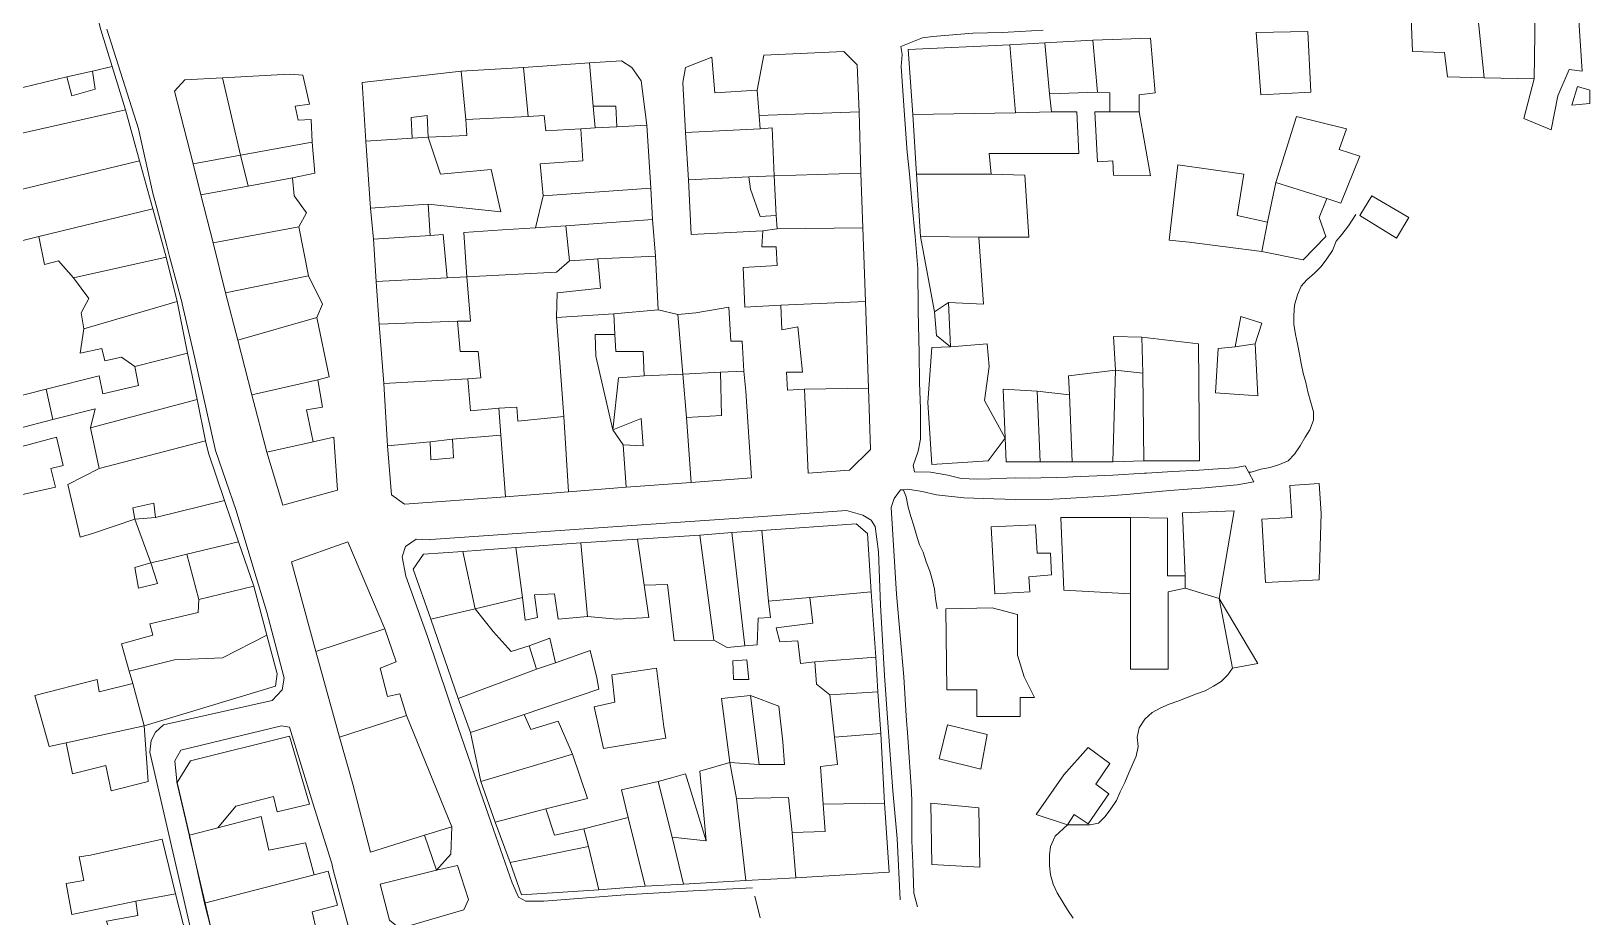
# Model space of a CAD drawing. Header units: inches. Extents: x 1138763 to 1140867, y 1050756 to 1053008.
# Drawn here: x 1139486.6 to 1139693.2, y 1051370.4 to 1051487.8 of the extents above; entities that cross this region are included whole.
import ezdxf

# ---------------------------------------------------------------- set-up
doc = ezdxf.new("R2010")
doc.units = ezdxf.units.IN
doc.header["$MEASUREMENT"] = 0
for name, color, linetype, lineweight in [('LimEdif_AM', 44, 'Continuous', 5), ('ViaPrin_AM', 1, 'Continuous', 15), ('ViaSec_AM', 1, 'Continuous', 18)]:
    doc.layers.add(name, color=color, linetype=linetype, lineweight=lineweight)

msp = doc.modelspace()

# ---------------------------------------------------------------- linework, layer by layer
at = {"layer": 'LimEdif_AM'}
for points in [[(1139497.31, 1051483.12), (1139494.69, 1051482.5), (1139491.31, 1051481.75), (1139485.44, 1051480.37), (1139484.19, 1051484.75), (1139474.94, 1051482.62), (1139474.31, 1051484.75), (1139474.06, 1051487.5), (1139483.06, 1051489.12), (1139481.81, 1051495.25), (1139493.19, 1051498), (1139495.81, 1051488), (1139497.31, 1051483.12)], [(1139678.31, 1051490.25), (1139679.19, 1051481.62), (1139674.31, 1051481.75), (1139673.94, 1051485), (1139669.69, 1051485.12), (1139669.44, 1051490.62), (1139672.06, 1051490.5), (1139678.31, 1051490.25)], [(1139678.31, 1051490.25), (1139685.94, 1051490.37), (1139685.81, 1051481.5), (1139679.19, 1051481.62), (1139678.31, 1051490.25)], [(1139685.94, 1051490.37), (1139691.69, 1051489.87), (1139692.19, 1051482.5), (1139690.44, 1051482.75), (1139688.94, 1051479.25), (1139688.06, 1051474.75), (1139684.44, 1051476.25), (1139685.81, 1051481.5), (1139685.94, 1051490.37)], [(1139649.56, 1051479.37), (1139648.94, 1051487.62), (1139655.81, 1051487.75), (1139656.19, 1051479.75), (1139649.56, 1051479.37)], [(1139617.06, 1051477), (1139603.44, 1051476.75), (1139602.81, 1051485.37), (1139616.31, 1051486), (1139617.06, 1051477)], [(1139616.31, 1051486), (1139620.94, 1051486.25), (1139621.56, 1051479.5), (1139621.81, 1051477.12), (1139617.06, 1051477), (1139616.31, 1051486)], [(1139620.94, 1051486.25), (1139627.31, 1051486.62), (1139627.94, 1051479.75), (1139621.56, 1051479.5), (1139620.94, 1051486.25)], [(1139627.94, 1051479.75), (1139627.31, 1051486.62), (1139634.94, 1051486.87), (1139635.56, 1051479.62), (1139633.44, 1051479.37), (1139633.44, 1051477.12), (1139629.56, 1051477.12), (1139629.56, 1051479.62), (1139627.94, 1051479.75)], [(1139551.81, 1051483), (1139560.56, 1051483.62), (1139561.06, 1051477.87), (1139561.31, 1051475), (1139559.44, 1051474.87), (1139554.81, 1051474.62), (1139554.56, 1051476.62), (1139552.44, 1051476.5), (1139551.81, 1051483)], [(1139561.06, 1051477.87), (1139560.56, 1051483.62), (1139564.81, 1051483.87), (1139566.19, 1051483), (1139567.44, 1051481.25), (1139568.19, 1051475.37), (1139564.19, 1051475.12), (1139564.06, 1051477.87), (1139561.06, 1051477.87)], [(1139583.06, 1051476.62), (1139583.19, 1051474.87), (1139573.31, 1051474.37), (1139572.94, 1051481), (1139573.31, 1051483), (1139576.81, 1051484.37), (1139577.19, 1051479.62), (1139582.81, 1051480), (1139583.06, 1051476.62)], [(1139582.81, 1051480), (1139583.69, 1051484.62), (1139594.31, 1051485.12), (1139596.06, 1051483.37), (1139596.31, 1051477.12), (1139583.06, 1051476.62), (1139582.81, 1051480)], [(1139497.31, 1051483.12), (1139499.06, 1051477.37), (1139481.81, 1051473.5), (1139480.69, 1051479.25), (1139485.44, 1051480.37), (1139491.31, 1051481.75), (1139491.94, 1051479.25), (1139495.06, 1051480.12), (1139494.69, 1051482.5), (1139497.31, 1051483.12)], [(1139494.69, 1051482.5), (1139495.06, 1051480.12), (1139491.94, 1051479.25), (1139491.31, 1051481.75), (1139494.69, 1051482.5)], [(1139514.31, 1051471.37), (1139508.06, 1051470.25), (1139505.56, 1051479.87), (1139506.94, 1051481.37), (1139511.94, 1051481.62), (1139514.31, 1051471.37)], [(1139511.94, 1051481.62), (1139520.81, 1051482.12), (1139522.56, 1051482), (1139523.44, 1051478.12), (1139521.56, 1051477.87), (1139521.94, 1051476), (1139523.69, 1051476.12), (1139523.81, 1051473.12), (1139514.31, 1051471.37), (1139511.94, 1051481.62)], [(1139544.19, 1051476.12), (1139544.31, 1051474), (1139539.19, 1051473.75), (1139539.06, 1051476.62), (1139536.94, 1051476.37), (1139537.06, 1051473.62), (1139530.94, 1051473.25), (1139530.44, 1051481), (1139543.56, 1051482.5), (1139544.19, 1051476.12)], [(1139543.56, 1051482.5), (1139551.81, 1051483), (1139552.44, 1051476.5), (1139544.19, 1051476.12), (1139543.56, 1051482.5)], [(1139690.81, 1051478), (1139691.56, 1051480.5), (1139693.19, 1051480), (1139693.19, 1051478.25), (1139690.81, 1051478)], [(1139564.19, 1051475.12), (1139561.31, 1051475), (1139561.06, 1051477.87), (1139564.06, 1051477.87), (1139564.19, 1051475.12)], [(1139499.06, 1051477.37), (1139500.94, 1051470.62), (1139481.69, 1051466), (1139480.06, 1051469), (1139476.19, 1051468.12), (1139476.81, 1051464.87), (1139474.69, 1051464.37), (1139474.44, 1051465.87), (1139473.56, 1051470.25), (1139481.81, 1051473.5), (1139499.06, 1051477.37)], [(1139539.19, 1051473.75), (1139537.06, 1051473.62), (1139536.94, 1051476.37), (1139539.06, 1051476.62), (1139539.19, 1051473.75)], [(1139552.44, 1051476.5), (1139554.56, 1051476.62), (1139554.81, 1051474.62), (1139559.44, 1051474.87), (1139559.69, 1051470.62), (1139554.06, 1051470.25), (1139554.44, 1051466), (1139553.44, 1051461.75), (1139549.06, 1051461.5), (1139543.94, 1051461.12), (1139544.31, 1051455.25), (1139541.69, 1051455.12), (1139541.19, 1051460.87), (1139539.44, 1051460.75), (1139539.19, 1051464.87), (1139548.81, 1051463.87), (1139547.56, 1051469.5), (1139540.81, 1051468.87), (1139539.19, 1051473.75), (1139544.31, 1051474), (1139544.19, 1051476.12), (1139552.44, 1051476.5)], [(1139568.19, 1051475.37), (1139568.69, 1051467), (1139554.44, 1051466), (1139554.06, 1051470.25), (1139559.69, 1051470.62), (1139559.44, 1051474.87), (1139561.31, 1051475), (1139564.19, 1051475.12), (1139568.19, 1051475.37)], [(1139596.31, 1051477.12), (1139596.56, 1051469), (1139585.06, 1051468.62), (1139584.81, 1051475), (1139583.19, 1051474.87), (1139583.06, 1051476.62), (1139596.31, 1051477.12)], [(1139621.81, 1051477.12), (1139625.19, 1051477.12), (1139625.44, 1051471.62), (1139613.56, 1051471.62), (1139613.81, 1051468.87), (1139603.94, 1051468.87), (1139603.44, 1051476.75), (1139617.06, 1051477), (1139621.81, 1051477.12)], [(1139633.44, 1051477.12), (1139634.94, 1051468.62), (1139630.06, 1051468.75), (1139629.94, 1051470.62), (1139627.94, 1051470.5), (1139627.56, 1051477.12), (1139629.56, 1051477.12), (1139633.44, 1051477.12)], [(1139658.31, 1051465.62), (1139651.56, 1051467.75), (1139654.31, 1051476.5), (1139660.94, 1051474.87), (1139659.94, 1051472.12), (1139662.69, 1051471.25), (1139660.19, 1051465), (1139658.31, 1051465.62)], [(1139539.19, 1051473.75), (1139540.81, 1051468.87), (1139547.56, 1051469.5), (1139548.81, 1051463.87), (1139539.19, 1051464.87), (1139531.56, 1051464.37), (1139530.94, 1051473.25), (1139537.06, 1051473.62), (1139539.19, 1051473.75)], [(1139583.19, 1051474.87), (1139584.81, 1051475), (1139585.06, 1051468.62), (1139581.69, 1051468.5), (1139573.69, 1051468.12), (1139573.31, 1051474.37), (1139583.19, 1051474.87)], [(1139514.31, 1051471.37), (1139515.31, 1051467.25), (1139509.06, 1051466.12), (1139508.06, 1051470.25), (1139514.31, 1051471.37)], [(1139523.81, 1051473.12), (1139524.19, 1051469), (1139521.19, 1051468.37), (1139515.31, 1051467.25), (1139514.31, 1051471.37), (1139523.81, 1051473.12)], [(1139500.94, 1051470.62), (1139502.69, 1051464.25), (1139487.56, 1051460.62), (1139482.06, 1051459.25), (1139481.69, 1051466), (1139500.94, 1051470.62)], [(1139650.44, 1051462.5), (1139649.69, 1051458.62), (1139640.06, 1051459.87), (1139637.44, 1051460.12), (1139638.56, 1051470.12), (1139647.31, 1051468.87), (1139646.44, 1051463.37), (1139650.44, 1051462.5)], [(1139521.19, 1051468.37), (1139521.44, 1051466), (1139523.06, 1051463.75), (1139522.06, 1051461.87), (1139510.69, 1051459.75), (1139509.06, 1051466.12), (1139515.31, 1051467.25), (1139521.19, 1051468.37)], [(1139581.69, 1051468.5), (1139581.94, 1051466.87), (1139583.19, 1051463.25), (1139585.31, 1051463.37), (1139585.44, 1051461.62), (1139583.56, 1051461.37), (1139574.06, 1051460.87), (1139573.69, 1051468.12), (1139581.69, 1051468.5)], [(1139585.06, 1051468.62), (1139585.31, 1051463.37), (1139583.19, 1051463.25), (1139581.94, 1051466.87), (1139581.69, 1051468.5), (1139585.06, 1051468.62)], [(1139596.56, 1051469), (1139596.81, 1051461.75), (1139585.44, 1051461.62), (1139585.31, 1051463.37), (1139585.06, 1051468.62), (1139596.56, 1051469)], [(1139613.81, 1051468.87), (1139618.31, 1051468.75), (1139618.81, 1051460.5), (1139612.19, 1051460.5), (1139604.44, 1051460.62), (1139603.94, 1051468.87), (1139613.81, 1051468.87)], [(1139658.31, 1051465.62), (1139657.31, 1051463.12), (1139658.19, 1051460.62), (1139655.19, 1051457.5), (1139649.69, 1051458.62), (1139650.44, 1051462.5), (1139651.56, 1051467.75), (1139658.31, 1051465.62)], [(1139568.69, 1051467), (1139568.94, 1051462.87), (1139557.44, 1051462), (1139553.44, 1051461.75), (1139554.44, 1051466), (1139568.69, 1051467)], [(1139667.56, 1051460.37), (1139662.69, 1051463.37), (1139664.31, 1051466), (1139669.19, 1051463.12), (1139667.56, 1051460.37)], [(1139502.69, 1051464.25), (1139504.44, 1051457.87), (1139492.19, 1051455.12), (1139490.19, 1051457.37), (1139488.31, 1051456.87), (1139487.56, 1051460.62), (1139502.69, 1051464.25)], [(1139539.19, 1051464.87), (1139539.44, 1051460.75), (1139531.94, 1051460.25), (1139531.56, 1051464.37), (1139539.19, 1051464.87)], [(1139522.06, 1051461.87), (1139523.31, 1051455.37), (1139512.31, 1051453.12), (1139510.69, 1051459.75), (1139522.06, 1051461.87)], [(1139539.44, 1051460.75), (1139541.19, 1051460.87), (1139541.69, 1051455.12), (1139532.31, 1051454.62), (1139531.94, 1051460.25), (1139539.44, 1051460.75)], [(1139557.44, 1051462), (1139557.94, 1051457.37), (1139556.19, 1051455.87), (1139544.31, 1051455.25), (1139543.94, 1051461.12), (1139549.06, 1051461.5), (1139553.44, 1051461.75), (1139557.44, 1051462)], [(1139568.94, 1051462.87), (1139569.31, 1051458), (1139561.69, 1051457.62), (1139560.06, 1051457.5), (1139557.94, 1051457.37), (1139557.44, 1051462), (1139568.94, 1051462.87)], [(1139596.81, 1051461.75), (1139597.19, 1051452), (1139585.94, 1051451.5), (1139581.19, 1051451.25), (1139580.94, 1051456.5), (1139585.44, 1051456.75), (1139585.31, 1051459.25), (1139583.44, 1051459.25), (1139583.56, 1051461.37), (1139585.44, 1051461.62), (1139596.81, 1051461.75)], [(1139612.19, 1051460.5), (1139612.81, 1051451.62), (1139608.19, 1051451.87), (1139606.31, 1051450.62), (1139604.44, 1051460.62), (1139612.19, 1051460.5)], [(1139504.44, 1051457.87), (1139505.94, 1051452), (1139493.56, 1051448.37), (1139493.19, 1051450.5), (1139494.19, 1051452.37), (1139492.19, 1051455.12), (1139504.44, 1051457.87)], [(1139561.69, 1051457.62), (1139562.06, 1051453.75), (1139556.31, 1051453.12), (1139556.19, 1051449.87), (1139557.19, 1051436.75), (1139551.06, 1051436.12), (1139550.94, 1051438), (1139548.56, 1051437.87), (1139544.81, 1051437.5), (1139544.44, 1051441.75), (1139546.19, 1051441.87), (1139545.81, 1051445.37), (1139543.44, 1051445.37), (1139543.06, 1051449.37), (1139544.81, 1051449.37), (1139544.31, 1051455.25), (1139556.19, 1051455.87), (1139557.94, 1051457.37), (1139560.06, 1051457.5), (1139561.69, 1051457.62)], [(1139569.31, 1051458), (1139569.69, 1051450.87), (1139563.81, 1051450.37), (1139556.19, 1051449.87), (1139556.31, 1051453.12), (1139562.06, 1051453.75), (1139561.69, 1051457.62), (1139569.31, 1051458)], [(1139523.31, 1051455.37), (1139525.19, 1051451.62), (1139524.44, 1051449.87), (1139513.94, 1051446.87), (1139512.31, 1051453.12), (1139523.31, 1051455.37)], [(1139544.31, 1051455.25), (1139544.81, 1051449.37), (1139543.06, 1051449.37), (1139532.69, 1051449), (1139532.31, 1051454.62), (1139541.69, 1051455.12), (1139544.31, 1051455.25)], [(1139505.94, 1051452), (1139507.31, 1051445.12), (1139500.31, 1051443.37), (1139498.56, 1051444.62), (1139496.31, 1051444.12), (1139495.94, 1051445.75), (1139493.06, 1051445.12), (1139493.56, 1051448.37), (1139505.94, 1051452)], [(1139569.69, 1051450.87), (1139572.31, 1051450.25), (1139572.94, 1051442.37), (1139567.81, 1051442.12), (1139567.69, 1051445.37), (1139564.06, 1051445.37), (1139563.94, 1051447.62), (1139563.81, 1051450.37), (1139569.69, 1051450.87)], [(1139572.31, 1051450.25), (1139574.69, 1051450.5), (1139579.06, 1051451.25), (1139579.31, 1051446.75), (1139580.81, 1051446.75), (1139581.06, 1051442.75), (1139577.94, 1051442.62), (1139572.94, 1051442.37), (1139572.31, 1051450.25)], [(1139597.19, 1051452), (1139597.56, 1051440.5), (1139589.06, 1051440.37), (1139586.81, 1051440.25), (1139586.69, 1051442.62), (1139588.81, 1051442.62), (1139588.19, 1051448.62), (1139586.06, 1051448.25), (1139585.94, 1051451.5), (1139597.19, 1051452)], [(1139608.19, 1051451.87), (1139608.44, 1051446), (1139606.56, 1051447.5), (1139606.31, 1051450.62), (1139608.19, 1051451.87)], [(1139524.44, 1051449.87), (1139526.06, 1051442), (1139524.56, 1051441.62), (1139515.81, 1051439.62), (1139513.94, 1051446.87), (1139524.44, 1051449.87)], [(1139543.06, 1051449.37), (1139543.44, 1051445.37), (1139545.81, 1051445.37), (1139546.19, 1051441.87), (1139544.44, 1051441.75), (1139533.31, 1051441.12), (1139532.69, 1051449), (1139543.06, 1051449.37)], [(1139563.81, 1051450.37), (1139563.94, 1051447.62), (1139561.31, 1051447.62), (1139561.44, 1051444.75), (1139563.69, 1051435), (1139565.06, 1051433), (1139565.44, 1051427.37), (1139557.81, 1051426.75), (1139557.19, 1051436.75), (1139556.19, 1051449.87), (1139563.81, 1051450.37)], [(1139648.81, 1051446.37), (1139646.19, 1051446), (1139646.94, 1051450), (1139649.69, 1051449.12), (1139648.81, 1051446.37)], [(1139567.81, 1051442.12), (1139564.44, 1051441.87), (1139563.69, 1051435), (1139561.44, 1051444.75), (1139561.31, 1051447.62), (1139563.94, 1051447.62), (1139564.06, 1051445.37), (1139567.69, 1051445.37), (1139567.81, 1051442.12)], [(1139630.31, 1051442.87), (1139630.06, 1051447.37), (1139633.81, 1051447.25), (1139633.94, 1051442.5), (1139630.31, 1051442.87)], [(1139633.81, 1051447.25), (1139641.31, 1051446.37), (1139641.44, 1051430.87), (1139634.06, 1051430.87), (1139633.94, 1051442.5), (1139633.81, 1051447.25)], [(1139507.31, 1051445.12), (1139508.56, 1051439), (1139494.44, 1051435.25), (1139495.06, 1051437.75), (1139489.44, 1051436.37), (1139488.56, 1051440.37), (1139495.56, 1051442.12), (1139496.06, 1051439.75), (1139500.81, 1051440.87), (1139500.31, 1051443.37), (1139507.31, 1051445.12)], [(1139608.44, 1051446), (1139613.31, 1051446.37), (1139613.56, 1051443.37), (1139612.94, 1051438.87), (1139615.69, 1051433.87), (1139613.44, 1051430.87), (1139605.94, 1051430.37), (1139605.44, 1051438.62), (1139605.94, 1051445.87), (1139608.44, 1051446)], [(1139648.81, 1051446.37), (1139649.19, 1051439.5), (1139643.56, 1051439.87), (1139643.94, 1051445.75), (1139646.19, 1051446), (1139648.81, 1051446.37)], [(1139572.94, 1051442.37), (1139573.44, 1051436.62), (1139574.06, 1051428), (1139565.44, 1051427.37), (1139565.06, 1051433), (1139567.69, 1051432.87), (1139567.44, 1051436.5), (1139563.69, 1051435), (1139564.44, 1051441.87), (1139567.81, 1051442.12), (1139572.94, 1051442.37)], [(1139577.94, 1051442.62), (1139578.06, 1051436.87), (1139573.44, 1051436.62), (1139572.94, 1051442.37), (1139577.94, 1051442.62)], [(1139581.06, 1051442.75), (1139581.31, 1051440.12), (1139582.06, 1051428.62), (1139574.06, 1051428), (1139573.44, 1051436.62), (1139578.06, 1051436.87), (1139577.94, 1051442.62), (1139581.06, 1051442.75)], [(1139624.19, 1051439.62), (1139624.06, 1051442.12), (1139630.31, 1051442.87), (1139629.94, 1051430.75), (1139624.56, 1051430.75), (1139624.19, 1051439.62)], [(1139633.94, 1051442.5), (1139634.06, 1051430.87), (1139629.94, 1051430.75), (1139630.31, 1051442.87), (1139633.94, 1051442.5)], [(1139481.56, 1051438.62), (1139488.56, 1051440.37), (1139489.44, 1051436.37), (1139484.69, 1051435.12), (1139485.31, 1051432.75), (1139479.56, 1051431.25), (1139477.94, 1051430.87), (1139476.94, 1051437.5), (1139481.56, 1051438.62)], [(1139524.56, 1051441.62), (1139525.19, 1051438), (1139523.06, 1051437.62), (1139523.94, 1051433.37), (1139517.81, 1051432), (1139515.81, 1051439.62), (1139524.56, 1051441.62)], [(1139544.44, 1051441.75), (1139544.81, 1051437.5), (1139548.56, 1051437.87), (1139548.81, 1051434.25), (1139542.44, 1051433.75), (1139539.44, 1051433.37), (1139533.81, 1051432.87), (1139533.31, 1051441.12), (1139544.44, 1051441.75)], [(1139597.56, 1051440.5), (1139597.81, 1051432.37), (1139595.06, 1051429.62), (1139589.56, 1051429.25), (1139589.06, 1051440.37), (1139597.56, 1051440.5)], [(1139615.69, 1051433.87), (1139615.44, 1051440.37), (1139619.94, 1051440.12), (1139620.31, 1051430.75), (1139615.81, 1051430.75), (1139615.69, 1051433.87)], [(1139508.56, 1051439), (1139509.69, 1051433.5), (1139495.56, 1051429.87), (1139494.44, 1051435.25), (1139508.56, 1051439)], [(1139619.94, 1051440.12), (1139624.19, 1051439.62), (1139624.56, 1051430.75), (1139620.31, 1051430.75), (1139619.94, 1051440.12)], [(1139557.19, 1051436.75), (1139557.81, 1051426.75), (1139549.44, 1051426.12), (1139548.81, 1051434.25), (1139548.56, 1051437.87), (1139550.94, 1051438), (1139551.06, 1051436.12), (1139557.19, 1051436.75)], [(1139563.69, 1051435), (1139567.44, 1051436.5), (1139567.69, 1051432.87), (1139565.06, 1051433), (1139563.69, 1051435)], [(1139548.81, 1051434.25), (1139549.44, 1051426.12), (1139536.06, 1051425.12), (1139534.31, 1051426.37), (1139533.81, 1051432.87), (1139539.44, 1051433.37), (1139539.56, 1051431), (1139542.56, 1051431.25), (1139542.44, 1051433.75), (1139548.81, 1051434.25)], [(1139485.31, 1051432.75), (1139489.94, 1051434), (1139490.81, 1051430.25), (1139489.19, 1051429.87), (1139489.81, 1051427.37), (1139480.81, 1051425.37), (1139479.56, 1051431.25), (1139485.31, 1051432.75)], [(1139509.69, 1051433.5), (1139510.06, 1051431.87), (1139512.19, 1051425.62), (1139503.06, 1051423.37), (1139502.81, 1051425.25), (1139500.06, 1051424.62), (1139500.31, 1051423.12), (1139494.69, 1051421.25), (1139493.06, 1051420.75), (1139491.44, 1051427.75), (1139495.56, 1051429.87), (1139509.69, 1051433.5)], [(1139523.94, 1051433.37), (1139526.69, 1051434), (1139527.19, 1051427), (1139519.94, 1051425), (1139517.81, 1051432), (1139523.94, 1051433.37)], [(1139542.44, 1051433.75), (1139542.56, 1051431.25), (1139539.56, 1051431), (1139539.44, 1051433.37), (1139542.44, 1051433.75)], [(1139650.19, 1051414.75), (1139649.69, 1051423.12), (1139653.69, 1051423.37), (1139653.44, 1051427.62), (1139657.31, 1051427.87), (1139657.56, 1051423.87), (1139657.31, 1051415.12), (1139650.19, 1051414.75)], [(1139500.31, 1051423.12), (1139500.06, 1051424.62), (1139502.81, 1051425.25), (1139503.06, 1051423.37), (1139500.31, 1051423.12)], [(1139512.19, 1051425.62), (1139514.06, 1051420.12), (1139507.19, 1051418.5), (1139504.19, 1051417.75), (1139502.44, 1051417.37), (1139500.31, 1051423.12), (1139503.06, 1051423.37), (1139512.19, 1051425.62)], [(1139639.56, 1051414), (1139639.56, 1051415.62), (1139639.19, 1051424), (1139646.06, 1051424.25), (1139644.06, 1051412.62), (1139639.56, 1051414)], [(1139579.44, 1051421.37), (1139583.44, 1051421.62), (1139584.31, 1051412.25), (1139584.56, 1051410.12), (1139582.94, 1051410), (1139582.81, 1051406.5), (1139581.19, 1051406.37), (1139579.44, 1051421.37)], [(1139583.44, 1051421.62), (1139595.94, 1051422.5), (1139597.44, 1051421.25), (1139597.94, 1051413.5), (1139589.81, 1051412.75), (1139584.31, 1051412.25), (1139583.44, 1051421.62)], [(1139614.31, 1051413.25), (1139613.81, 1051422.12), (1139619.69, 1051422.37), (1139619.94, 1051418.62), (1139621.69, 1051418.62), (1139621.81, 1051415.75), (1139618.81, 1051415.5), (1139618.94, 1051413.5), (1139614.31, 1051413.25)], [(1139632.31, 1051423.37), (1139632.31, 1051413.25), (1139623.44, 1051413.75), (1139623.06, 1051423.37), (1139632.31, 1051423.37)], [(1139632.31, 1051423.37), (1139637.19, 1051423.25), (1139637.19, 1051415.62), (1139639.56, 1051415.62), (1139639.56, 1051414), (1139637.31, 1051413.5), (1139637.31, 1051403.25), (1139632.31, 1051403.25), (1139632.31, 1051413.25), (1139632.31, 1051423.37)], [(1139514.06, 1051420.12), (1139516.06, 1051414.25), (1139508.81, 1051412.5), (1139507.19, 1051418.5), (1139514.06, 1051420.12)], [(1139533.44, 1051408.62), (1139524.31, 1051405.62), (1139521.06, 1051417.5), (1139528.56, 1051420.12), (1139533.44, 1051408.62)], [(1139550.81, 1051419.37), (1139559.44, 1051420), (1139560.31, 1051410.25), (1139556.44, 1051409.87), (1139555.94, 1051413.25), (1139553.31, 1051413.12), (1139553.69, 1051410.12), (1139552.06, 1051409.75), (1139551.69, 1051412.75), (1139550.81, 1051419.37)], [(1139559.44, 1051420), (1139566.94, 1051420.5), (1139567.81, 1051414.37), (1139568.44, 1051410.12), (1139564.19, 1051409.87), (1139560.31, 1051410.25), (1139559.44, 1051420)], [(1139566.94, 1051420.5), (1139575.19, 1051421), (1139577.06, 1051407.12), (1139571.81, 1051407), (1139570.94, 1051414.5), (1139567.81, 1051414.37), (1139566.94, 1051420.5)], [(1139575.19, 1051421), (1139579.44, 1051421.37), (1139581.19, 1051406.37), (1139578.81, 1051406.12), (1139577.06, 1051407.12), (1139575.19, 1051421)], [(1139545.44, 1051411.25), (1139539.56, 1051409.87), (1139537.19, 1051416.5), (1139538.56, 1051418.5), (1139543.81, 1051418.87), (1139545.44, 1051411.25)], [(1139543.81, 1051418.87), (1139550.81, 1051419.37), (1139551.69, 1051412.75), (1139545.44, 1051411.25), (1139543.81, 1051418.87)], [(1139502.44, 1051417.37), (1139503.31, 1051414.62), (1139500.81, 1051414), (1139500.31, 1051416.75), (1139502.44, 1051417.37)], [(1139516.06, 1051414.25), (1139517.81, 1051407.75), (1139511.94, 1051404.75), (1139505.56, 1051404.5), (1139499.56, 1051403), (1139498.56, 1051406.62), (1139502.69, 1051407.75), (1139502.31, 1051409.25), (1139508.69, 1051410.75), (1139508.81, 1051412.5), (1139516.06, 1051414.25)], [(1139578.06, 1051399.37), (1139579.19, 1051390.87), (1139575.19, 1051389.75), (1139576.06, 1051380.5), (1139573.31, 1051389.37), (1139571.44, 1051388.87), (1139569.69, 1051388.37), (1139564.81, 1051387.25), (1139565.69, 1051383.62), (1139559.81, 1051382.12), (1139555.94, 1051381.25), (1139554.81, 1051384.75), (1139560.31, 1051386.12), (1139558.31, 1051392), (1139556.44, 1051396.37), (1139552.81, 1051395.25), (1139551.94, 1051397.25), (1139561.81, 1051400.62), (1139561.56, 1051402.12), (1139560.69, 1051405.75), (1139556.06, 1051404.12), (1139555.31, 1051407.37), (1139552.56, 1051406.37), (1139550.19, 1051405.62), (1139547.81, 1051408.25), (1139545.44, 1051411.25), (1139551.69, 1051412.75), (1139552.06, 1051409.75), (1139553.69, 1051410.12), (1139553.31, 1051413.12), (1139555.94, 1051413.25), (1139556.44, 1051409.87), (1139560.31, 1051410.25), (1139564.19, 1051409.87), (1139568.44, 1051410.12), (1139567.81, 1051414.37), (1139570.94, 1051414.5), (1139571.81, 1051407), (1139577.06, 1051407.12), (1139578.81, 1051406.12), (1139581.19, 1051406.37), (1139582.81, 1051406.5), (1139582.94, 1051410), (1139584.56, 1051410.12), (1139584.31, 1051412.25), (1139589.81, 1051412.75), (1139590.19, 1051409.37), (1139585.31, 1051408.75), (1139585.81, 1051406.87), (1139588.19, 1051407), (1139588.56, 1051404), (1139590.44, 1051404.25), (1139590.69, 1051401.25), (1139592.44, 1051399.87), (1139593.06, 1051394.25), (1139593.44, 1051390.62), (1139591.19, 1051390.37), (1139591.56, 1051385.37), (1139591.81, 1051381.75), (1139587.44, 1051381.62), (1139586.94, 1051386.25), (1139580.06, 1051386.12), (1139579.19, 1051390.87), (1139583.06, 1051390.62), (1139586.44, 1051390.62), (1139586.19, 1051393.62), (1139585.69, 1051398.37), (1139581.94, 1051399.75), (1139578.06, 1051399.37)], [(1139597.94, 1051413.5), (1139598.56, 1051404.87), (1139590.44, 1051404.25), (1139588.56, 1051404), (1139588.19, 1051407), (1139585.81, 1051406.87), (1139585.31, 1051408.75), (1139590.19, 1051409.37), (1139589.81, 1051412.75), (1139597.94, 1051413.5)], [(1139617.69, 1051397), (1139611.94, 1051397), (1139611.94, 1051400.5), (1139607.94, 1051400.5), (1139607.81, 1051411.25), (1139613.94, 1051411.37), (1139617.31, 1051410.5), (1139617.31, 1051405.12), (1139618.19, 1051402.25), (1139619.56, 1051399.5), (1139617.69, 1051399.5), (1139617.69, 1051397)], [(1139644.06, 1051412.62), (1139649.19, 1051404), (1139645.81, 1051403.37), (1139644.06, 1051412.62)], [(1139545.44, 1051411.25), (1139547.81, 1051408.25), (1139550.19, 1051405.62), (1139552.56, 1051406.37), (1139553.56, 1051403.25), (1139543.19, 1051399.37), (1139539.56, 1051409.87), (1139545.44, 1051411.25)], [(1139517.81, 1051407.75), (1139519.19, 1051402.62), (1139518.94, 1051401), (1139501.56, 1051395.75), (1139500.06, 1051401.37), (1139499.56, 1051403), (1139505.56, 1051404.5), (1139511.94, 1051404.75), (1139517.81, 1051407.75)], [(1139533.44, 1051408.62), (1139534.94, 1051404.25), (1139532.81, 1051403.37), (1139533.81, 1051399.62), (1139535.44, 1051400), (1139536.31, 1051397.12), (1139527.44, 1051394.25), (1139524.31, 1051405.62), (1139533.44, 1051408.62)], [(1139556.06, 1051404.12), (1139553.56, 1051403.25), (1139552.56, 1051406.37), (1139555.31, 1051407.37), (1139556.06, 1051404.12)], [(1139556.06, 1051404.12), (1139560.69, 1051405.75), (1139561.56, 1051402.12), (1139561.81, 1051400.62), (1139551.94, 1051397.25), (1139544.81, 1051394.87), (1139543.19, 1051399.37), (1139553.56, 1051403.25), (1139556.06, 1051404.12)], [(1139561.19, 1051398.25), (1139562.44, 1051392.75), (1139570.69, 1051394.12), (1139570.44, 1051395.62), (1139569.44, 1051403.37), (1139563.56, 1051402.5), (1139563.94, 1051398.87), (1139561.19, 1051398.25)], [(1139562.44, 1051392.75), (1139561.19, 1051398.25), (1139563.94, 1051398.87), (1139563.56, 1051402.5), (1139569.44, 1051403.37), (1139570.44, 1051395.62), (1139570.69, 1051394.12), (1139562.44, 1051392.75)], [(1139579.56, 1051404.37), (1139579.69, 1051401.87), (1139581.69, 1051401.87), (1139581.44, 1051404.5), (1139579.56, 1051404.37)], [(1139581.69, 1051401.87), (1139579.69, 1051401.87), (1139579.56, 1051404.37), (1139581.44, 1051404.5), (1139581.69, 1051401.87)], [(1139598.56, 1051404.87), (1139598.81, 1051400.25), (1139592.44, 1051399.87), (1139590.69, 1051401.25), (1139590.44, 1051404.25), (1139598.56, 1051404.87)], [(1139501.56, 1051395.75), (1139491.19, 1051393.5), (1139488.94, 1051393), (1139487.06, 1051399.75), (1139495.31, 1051401.87), (1139495.56, 1051400.25), (1139500.06, 1051401.37), (1139501.56, 1051395.75)], [(1139581.94, 1051399.75), (1139583.06, 1051390.62), (1139579.19, 1051390.87), (1139578.06, 1051399.37), (1139581.94, 1051399.75)], [(1139581.94, 1051399.75), (1139585.69, 1051398.37), (1139586.19, 1051393.62), (1139586.44, 1051390.62), (1139583.06, 1051390.62), (1139581.94, 1051399.75)], [(1139598.81, 1051400.25), (1139599.19, 1051394.75), (1139593.06, 1051394.25), (1139592.44, 1051399.87), (1139598.81, 1051400.25)], [(1139536.31, 1051397.12), (1139542.31, 1051382.37), (1139538.69, 1051381.25), (1139531.56, 1051379), (1139529.19, 1051388), (1139527.44, 1051394.25), (1139536.31, 1051397.12)], [(1139551.94, 1051397.25), (1139552.81, 1051395.25), (1139556.44, 1051396.37), (1139558.31, 1051392), (1139546.19, 1051388.37), (1139544.81, 1051394.87), (1139551.94, 1051397.25)], [(1139501.56, 1051395.75), (1139502.06, 1051388.37), (1139497.19, 1051387.12), (1139496.44, 1051390.5), (1139492.06, 1051389.37), (1139491.19, 1051393.5), (1139501.56, 1051395.75)], [(1139599.19, 1051394.75), (1139599.69, 1051385.5), (1139591.56, 1051385.37), (1139591.19, 1051390.37), (1139593.44, 1051390.62), (1139593.06, 1051394.25), (1139599.19, 1051394.75)], [(1139612.44, 1051390), (1139606.94, 1051391.37), (1139608.06, 1051395.87), (1139613.31, 1051394.62), (1139612.44, 1051390)], [(1139511.31, 1051382.25), (1139507.56, 1051381.25), (1139505.94, 1051388.25), (1139507.69, 1051391.12), (1139520.81, 1051394.37), (1139523.44, 1051385.37), (1139519.19, 1051384.37), (1139518.69, 1051386.37), (1139513.69, 1051385.12), (1139511.31, 1051382.25)], [(1139623.94, 1051382.62), (1139619.81, 1051384), (1139623.44, 1051389.25), (1139626.69, 1051392.87), (1139629.56, 1051390.75), (1139627.69, 1051388), (1139629.44, 1051386.75), (1139626.69, 1051382.75), (1139624.81, 1051384), (1139623.94, 1051382.62)], [(1139558.31, 1051392), (1139560.31, 1051386.12), (1139554.81, 1051384.75), (1139548.06, 1051383), (1139546.19, 1051388.37), (1139558.31, 1051392)], [(1139580.06, 1051386.12), (1139581.31, 1051375.25), (1139573.06, 1051374.75), (1139571.56, 1051381), (1139576.06, 1051380.5), (1139575.19, 1051389.75), (1139579.19, 1051390.87), (1139580.06, 1051386.12)], [(1139571.56, 1051381), (1139569.69, 1051388.37), (1139571.44, 1051388.87), (1139573.31, 1051389.37), (1139576.06, 1051380.5), (1139571.56, 1051381)], [(1139569.69, 1051388.37), (1139571.56, 1051381), (1139573.06, 1051374.75), (1139567.94, 1051374.5), (1139565.69, 1051383.62), (1139564.81, 1051387.25), (1139569.69, 1051388.37)], [(1139554.81, 1051384.75), (1139555.94, 1051381.25), (1139559.81, 1051382.12), (1139560.44, 1051379.75), (1139550.06, 1051377.62), (1139548.06, 1051383), (1139554.81, 1051384.75)], [(1139587.44, 1051381.62), (1139587.94, 1051375.62), (1139581.31, 1051375.25), (1139580.06, 1051386.12), (1139586.94, 1051386.25), (1139587.44, 1051381.62)], [(1139599.69, 1051385.5), (1139600.31, 1051376.37), (1139587.94, 1051375.62), (1139587.44, 1051381.62), (1139591.81, 1051381.75), (1139591.56, 1051385.37), (1139599.69, 1051385.5)], [(1139612.31, 1051377), (1139605.94, 1051377.37), (1139605.81, 1051385.5), (1139612.19, 1051384.87), (1139612.31, 1051377)], [(1139511.31, 1051382.25), (1139517.06, 1051383.75), (1139518.06, 1051379.25), (1139522.94, 1051380.25), (1139524.06, 1051376), (1139509.56, 1051372.25), (1139507.56, 1051381.25), (1139511.31, 1051382.25)], [(1139542.31, 1051382.37), (1139542.19, 1051378.75), (1139540.31, 1051376.62), (1139538.69, 1051381.25), (1139542.31, 1051382.37)], [(1139565.69, 1051383.62), (1139567.94, 1051374.5), (1139561.81, 1051374), (1139560.44, 1051379.75), (1139559.81, 1051382.12), (1139565.69, 1051383.62)], [(1139505.69, 1051373.5), (1139500.44, 1051372.5), (1139491.94, 1051370.75), (1139491.19, 1051374.87), (1139493.56, 1051375.25), (1139492.94, 1051378.37), (1139494.44, 1051378.62), (1139503.94, 1051380.75), (1139505.69, 1051373.5)], [(1139560.44, 1051379.75), (1139561.81, 1051374), (1139551.56, 1051373.37), (1139550.06, 1051377.62), (1139560.44, 1051379.75)], [(1139524.06, 1051376), (1139525.94, 1051376.5), (1139527.19, 1051372), (1139523.81, 1051371.12), (1139524.56, 1051367.87), (1139511.31, 1051365.12), (1139510.81, 1051367.25), (1139509.56, 1051372.25), (1139524.06, 1051376)], [(1139540.31, 1051376.62), (1139543.06, 1051377.25), (1139544.56, 1051372.75), (1139543.94, 1051371.37), (1139535.44, 1051368.87), (1139534.06, 1051370), (1139532.81, 1051374.75), (1139540.31, 1051376.62)], [(1139505.69, 1051373.5), (1139507.19, 1051367.62), (1139497.81, 1051366.12), (1139496.56, 1051369.87), (1139500.69, 1051370.62), (1139500.44, 1051372.5), (1139505.69, 1051373.5)]]:
    msp.add_lwpolyline(points, dxfattribs=at)
at = {"layer": 'ViaPrin_AM'}
for points in [[(1139510.39, 1051357.21), (1139502.3, 1051392.25), (1139502.48, 1051393.79), (1139503.03, 1051394.89), (1139504.1, 1051395.87), (1139518.53, 1051399.1), (1139519.85, 1051400.53), (1139520.1, 1051402.07), (1139519.37, 1051404.94), (1139517.82, 1051410.82), (1139516.07, 1051416.45), (1139513.72, 1051424.3), (1139511.01, 1051432.23), (1139508.22, 1051444.64), (1139506.59, 1051451.69), (1139506.57, 1051451.78), (1139504.92, 1051457.97), (1139504.55, 1051459.35), (1139503.22, 1051464.39), (1139502.7, 1051466.36), (1139500.79, 1051474.86), (1139496.61, 1051488.07)], [(1139604.04, 1051371.75), (1139603.56, 1051373.59), (1139603.43, 1051377.6), (1139603.33, 1051380.5), (1139603.29, 1051385.72), (1139603.27, 1051387.01), (1139602.76, 1051394.24), (1139602.57, 1051397.07), (1139602.23, 1051402.24), (1139601.26, 1051413.22), (1139600.55, 1051424.69), (1139600.98, 1051425.86), (1139601.81, 1051427.01), (1139602.13, 1051427.04), (1139602.78, 1051427.11), (1139604.68, 1051426.81), (1139606.59, 1051426.36), (1139610.2, 1051425.97), (1139614.2, 1051425.83), (1139617.11, 1051425.75), (1139622, 1051425.78), (1139622.93, 1051425.84), (1139629.56, 1051426.22), (1139632.25, 1051426.47), (1139637.51, 1051426.95), (1139642.19, 1051427.27), (1139646.43, 1051427.69), (1139648.65, 1051428.09), (1139648, 1051429.33), (1139647.52, 1051430.22), (1139646.07, 1051429.95), (1139643.21, 1051429.75), (1139641.41, 1051429.65), (1139637.91, 1051429.46), (1139634.44, 1051429.25), (1139634.15, 1051429.23), (1139629.95, 1051428.98), (1139628.91, 1051428.92), (1139624.66, 1051428.75), (1139623.94, 1051428.72), (1139622.44, 1051428.66), (1139620.43, 1051428.61), (1139618.89, 1051428.57), (1139617.11, 1051428.62), (1139615.9, 1051428.57), (1139613.75, 1051428.49), (1139611.98, 1051428.42), (1139609.83, 1051428.55), (1139608.09, 1051428.97), (1139605.78, 1051429.37), (1139603.67, 1051429.42), (1139603.5, 1051430.27), (1139604.16, 1051432.14), (1139604.46, 1051433.76), (1139604.47, 1051435.66), (1139604.44, 1051437.8), (1139604.34, 1051441.2), (1139604.28, 1051445.2), (1139604.16, 1051450.72), (1139604.15, 1051450.82), (1139604.11, 1051456.35), (1139603.74, 1051460.61), (1139603.37, 1051464.75), (1139602.98, 1051468.9), (1139602.7, 1051471.77), (1139602.35, 1051476.69), (1139601.88, 1051483.12), (1139602.02, 1051484.7), (1139601.84, 1051485.79), (1139604.73, 1051486.93), (1139606.1, 1051487.11), (1139611.39, 1051487.55), (1139615.27, 1051487.65), (1139616.1, 1051487.7), (1139620.74, 1051487.94)], [(1139601.78, 1051372.68), (1139601.35, 1051380.8), (1139600.81, 1051387.13), (1139600.14, 1051396.14), (1139599.68, 1051402.44), (1139599.14, 1051411.73), (1139598.91, 1051418.8), (1139598.45, 1051422.15), (1139597.91, 1051422.99), (1139596.81, 1051423.66), (1139594.65, 1051424.28), (1139582.94, 1051423.45), (1139567.48, 1051422.4), (1139539.53, 1051420.44), (1139539.37, 1051420.39), (1139537.59, 1051420.49), (1139536.19, 1051419.53), (1139535.73, 1051418.15), (1139536.25, 1051415.57), (1139539.09, 1051407.61), (1139543.15, 1051395.51), (1139545.7, 1051388.23), (1139547.56, 1051382.89), (1139550.34, 1051374.96), (1139551.18, 1051373.03), (1139552.12, 1051372.52), (1139554.54, 1051372.52), (1139565.32, 1051373.37), (1139574.33, 1051373.87), (1139582.19, 1051374.27)], [(1139528.73, 1051368.76), (1139526.62, 1051376.67), (1139526.4, 1051377.5), (1139523.92, 1051385.51), (1139520.81, 1051395.57), (1139519.76, 1051395.76), (1139506.42, 1051392.51), (1139505.59, 1051391.12), (1139505.87, 1051388.42), (1139505.88, 1051388.3), (1139507.5, 1051381.3), (1139507.56, 1051381.06), (1139509.61, 1051372.26), (1139510.76, 1051367.28)], [(1139582.49, 1051373.16), (1139583.2, 1051370.29)]]:
    msp.add_lwpolyline(points, dxfattribs=at)
at = {"layer": 'ViaSec_AM'}
for points in [[(1139662.19, 1051463.5), (1139661.19, 1051462), (1139660.31, 1051460.87), (1139659.56, 1051460), (1139659.06, 1051458.75), (1139658.31, 1051457.62), (1139657.56, 1051456.62), (1139656.69, 1051455.75), (1139655.69, 1051454.87), (1139654.94, 1051454), (1139654.44, 1051452.87), (1139654.06, 1051451.5), (1139653.94, 1051450.12), (1139653.94, 1051449), (1139654.19, 1051447.62), (1139654.44, 1051446.37), (1139654.69, 1051445), (1139654.94, 1051443.75), (1139655.19, 1051442.5), (1139655.56, 1051441.25), (1139655.81, 1051440), (1139656.19, 1051438.62), (1139656.56, 1051437.37), (1139656.56, 1051436.25), (1139656.06, 1051435), (1139655.44, 1051434), (1139654.81, 1051432.87), (1139654.06, 1051431.75), (1139653.19, 1051430.87), (1139652.06, 1051430.37), (1139650.81, 1051430), (1139649.56, 1051429.75), (1139648.31, 1051429.37), (1139647.94, 1051429.37)], [(1139606.69, 1051411.25), (1139606.44, 1051412.62), (1139606.31, 1051413.87), (1139606.06, 1051415), (1139605.69, 1051416.25), (1139605.19, 1051417.5), (1139604.81, 1051418.75), (1139604.31, 1051419.75), (1139603.94, 1051421), (1139603.56, 1051422.25), (1139603.19, 1051423.5), (1139602.81, 1051424.75), (1139602.56, 1051426.12), (1139602.19, 1051427)], [(1139624.69, 1051370.25), (1139623.94, 1051371.37), (1139623.31, 1051372.37), (1139622.56, 1051373.62), (1139622.06, 1051374.75), (1139621.69, 1051376), (1139621.56, 1051377.25), (1139621.56, 1051378.62), (1139621.69, 1051379.75), (1139622.31, 1051381.12), (1139623.94, 1051382.62), (1139625.56, 1051382.62), (1139626.94, 1051382.62), (1139628.06, 1051382.87), (1139628.94, 1051383.75), (1139629.69, 1051384.75), (1139630.44, 1051385.87), (1139630.94, 1051387), (1139631.56, 1051388.25), (1139632.06, 1051389.5), (1139632.56, 1051390.62), (1139633.06, 1051391.75), (1139633.31, 1051393), (1139633.19, 1051394.25), (1139633.44, 1051395.5), (1139634.19, 1051396.62), (1139635.19, 1051397.5), (1139636.31, 1051398.12), (1139637.44, 1051398.62), (1139638.56, 1051399), (1139639.81, 1051399.5), (1139641.06, 1051400), (1139642.19, 1051400.37), (1139643.31, 1051401), (1139644.31, 1051401.62), (1139645.19, 1051402.5), (1139645.81, 1051403.37)]]:
    msp.add_lwpolyline(points, dxfattribs=at)

doc.saveas('drawing.dxf')
